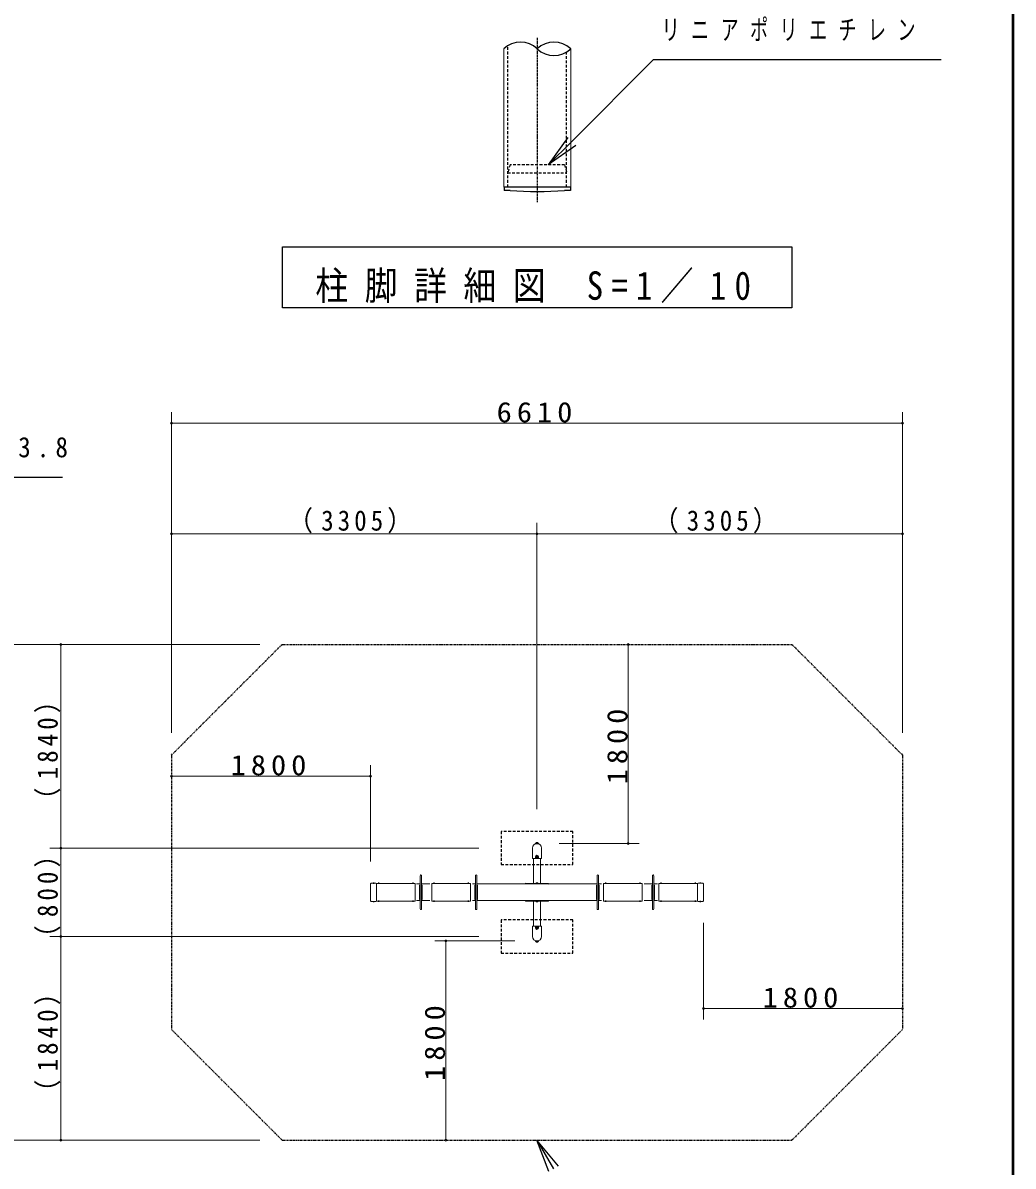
# Model space of a CAD drawing. Units: millimetres at full size, with parts at other scales. Extents: x -7816 to 0, y -1239 to 5340.
# Drawn here: x -1791 to 0, y 1073 to 3140 of the extents above; entities that cross this region are included whole.
import ezdxf

# ---------------------------------------------------------------- set-up
doc = ezdxf.new("R2010")
doc.units = ezdxf.units.MM
for name, pattern in [('USER2', [6, 3, -1, 1, -1]), ('USER3', [8, 3, -1, 1, -1, 1, -1]), ('USER4', [8, 5, -3])]:
    doc.linetypes.add(name, pattern=pattern)
for name, color, linetype, lineweight in [('A3図枠', 7, 'Continuous', 25), ('線', 2, 'Continuous', 25), ('補助', 2, 'Continuous', 13)]:
    doc.layers.add(name, color=color, linetype=linetype, lineweight=lineweight)
doc.styles.add('ＭＳ ゴシック', font='')
doc.styles.get('ＭＳ ゴシック').set_extended_font_data('MS Gothic')

# ---------------------------------------------------------------- blocks, each defined once
blk = doc.blocks.new('dimension_origin')
at = {"color": 0, "linetype": 'Continuous', "lineweight": -2}
blk.add_circle((0, 0), 1.25, dxfattribs=at)

msp = doc.modelspace()

# ---------------------------------------------------------------- linework, layer by layer
at = {"layer": 'A3図枠', "lineweight": 50}
msp.add_line((0, 0), (0, 5340), dxfattribs=at)
at = {"layer": '線', "color": 20, "linetype": 'USER2'}
msp.add_line((-860.545, 3112.737), (-860.545, 2814.737), dxfattribs=at)
at = {"layer": '線', "color": 7, "lineweight": 13}
for p, q in [((-921.045, 2842.737), (-921.045, 3092.737)), ((-800.045, 2842.737), (-800.045, 3092.737)), ((-800.045, 2842.737), (-921.045, 2842.737)), ((-864, 1655.616), (-864, 1656.209)), ((-858.2, 1656.409), (-863.8, 1656.409)), ((-858, 1655.616), (-858, 1656.209)), ((-869, 1629.3), (-869, 1648)), ((-853, 1629.3), (-853, 1648)), ((-868.7, 1629), (-853.3, 1629)), ((-867.05, 1629), (-867.05, 1584.2)), ((-864, 1629), (-864, 1632)), ((-858, 1629), (-858, 1632)), ((-854.95, 1629), (-854.95, 1584.2)), ((-1072.3, 1598), (-1072.3, 1538)), ((-1069.7, 1598), (-1069.7, 1538)), ((-972.3, 1598), (-972.3, 1538)), ((-969.7, 1598), (-969.7, 1538)), ((-752.3, 1598), (-752.3, 1538)), ((-749.7, 1598), (-749.7, 1538)), ((-652.3, 1598), (-652.3, 1538)), ((-649.7, 1598), (-649.7, 1538)), ((-1162, 1583.4), (-1162, 1552.6)), ((-1161, 1584.4), (-1152.2, 1584.4)), ((-1151.2, 1584), (-1081.2, 1584)), ((-1151.2, 1552), (-1151.2, 1584)), ((-1151.2, 1583.4), (-1151.2, 1552.6)), ((-1081.2, 1552), (-1081.2, 1584)), ((-1078.612, 1583), (-1072.3, 1583)), ((-1073.5, 1580.7), (-1073.2, 1581)), ((-1073.5, 1580.7), (-1073.5, 1555.3)), ((-1072.3, 1581), (-1073.2, 1581)), ((-1069.7, 1583), (-1055.037, 1583)), ((-1068.8, 1581), (-1069.7, 1581)), ((-1068.8, 1581), (-1068.5, 1580.7)), ((-1068.5, 1580.7), (-1068.5, 1555.3)), ((-1051.2, 1584), (-981.2, 1584)), ((-1051.2, 1552), (-1051.2, 1584)), ((-981.2, 1552), (-981.2, 1584)), ((-977.86, 1583), (-972.3, 1583)), ((-973.5, 1580.7), (-973.2, 1581)), ((-973.5, 1580.7), (-973.5, 1555.3)), ((-972.3, 1581), (-973.2, 1581)), ((-969.7, 1583), (-752.3, 1583)), ((-968.8, 1581), (-969.7, 1581)), ((-968.8, 1581), (-968.5, 1580.7)), ((-968.5, 1580.7), (-968.5, 1555.3)), ((-881, 1584.2), (-881, 1583)), ((-841, 1584.2), (-881, 1584.2)), ((-881, 1583), (-841, 1583)), ((-862.6, 1584.8), (-862.4, 1585)), ((-862.6, 1584.2), (-862.6, 1584.8)), ((-862.4, 1585), (-859.6, 1585)), ((-859.4, 1584.8), (-859.6, 1585)), ((-859.4, 1584.2), (-859.4, 1584.8)), ((-841, 1583), (-841, 1584.2)), ((-753.5, 1580.7), (-753.2, 1581)), ((-753.5, 1580.7), (-753.5, 1555.3)), ((-752.3, 1581), (-753.2, 1581)), ((-749.7, 1583), (-744.14, 1583)), ((-748.8, 1581), (-749.7, 1581)), ((-748.8, 1581), (-748.5, 1580.7)), ((-748.5, 1580.7), (-748.5, 1555.3)), ((-740.8, 1584), (-670.8, 1584)), ((-740.8, 1552), (-740.8, 1584)), ((-670.8, 1552), (-670.8, 1584)), ((-666.963, 1583), (-652.3, 1583)), ((-653.5, 1580.7), (-653.2, 1581)), ((-653.5, 1580.7), (-653.5, 1555.3)), ((-652.3, 1581), (-653.2, 1581)), ((-649.7, 1583), (-643.388, 1583)), ((-648.8, 1581), (-649.7, 1581)), ((-648.8, 1581), (-648.5, 1580.7)), ((-648.5, 1580.7), (-648.5, 1555.3)), ((-640.8, 1584), (-570.8, 1584)), ((-640.8, 1552), (-640.8, 1584)), ((-570.8, 1552), (-570.8, 1584)), ((-570.8, 1583.4), (-570.8, 1552.6)), ((-561, 1584.4), (-569.8, 1584.4)), ((-560, 1583.4), (-560, 1552.6)), ((-1161, 1551.6), (-1152.2, 1551.6)), ((-1151.2, 1552), (-1081.2, 1552)), ((-1078.612, 1553), (-1072.3, 1553)), ((-1073.5, 1555.3), (-1073.2, 1555)), ((-1073.2, 1555), (-1072.3, 1555)), ((-1069.7, 1555), (-1068.8, 1555)), ((-1069.7, 1553), (-1055.037, 1553)), ((-1068.5, 1555.3), (-1068.8, 1555)), ((-1051.2, 1552), (-981.2, 1552)), ((-977.86, 1553), (-972.3, 1553)), ((-973.5, 1555.3), (-973.2, 1555)), ((-973.2, 1555), (-972.3, 1555)), ((-969.7, 1555), (-968.8, 1555)), ((-969.7, 1553), (-752.3, 1553)), ((-968.5, 1555.3), (-968.8, 1555)), ((-881, 1553), (-881, 1551.8)), ((-841, 1553), (-881, 1553)), ((-881, 1551.8), (-841, 1551.8)), ((-867.05, 1551.8), (-867.05, 1507)), ((-862.6, 1551.2), (-862.6, 1551.8)), ((-862.4, 1551), (-862.6, 1551.2)), ((-862.4, 1551), (-859.6, 1551)), ((-859.6, 1551), (-859.4, 1551.2)), ((-859.4, 1551.2), (-859.4, 1551.8)), ((-854.95, 1551.8), (-854.95, 1507)), ((-841, 1551.8), (-841, 1553)), ((-753.5, 1555.3), (-753.2, 1555)), ((-753.2, 1555), (-752.3, 1555)), ((-749.7, 1555), (-748.8, 1555)), ((-749.7, 1553), (-744.14, 1553)), ((-748.5, 1555.3), (-748.8, 1555)), ((-740.8, 1552), (-670.8, 1552)), ((-666.963, 1553), (-652.3, 1553)), ((-653.5, 1555.3), (-653.2, 1555)), ((-653.2, 1555), (-652.3, 1555)), ((-649.7, 1555), (-648.8, 1555)), ((-649.7, 1553), (-643.388, 1553)), ((-648.5, 1555.3), (-648.8, 1555)), ((-640.8, 1552), (-570.8, 1552)), ((-561, 1551.6), (-569.8, 1551.6)), ((-869, 1506.7), (-869, 1488)), ((-853.3, 1507), (-868.7, 1507)), ((-864, 1507), (-864, 1504)), ((-858, 1507), (-858, 1504)), ((-853, 1506.7), (-853, 1488)), ((-864, 1480.384), (-864, 1479.791)), ((-863.8, 1479.591), (-858.2, 1479.591)), ((-858, 1480.384), (-858, 1479.791))]:
    msp.add_line(p, q, dxfattribs=at)
at = {"layer": '線', "color": 4, "linetype": 'USER4'}
for p, q in [((-913.445, 2842.737), (-913.445, 3098.592)), ((-807.645, 2842.737), (-807.645, 3086.881)), ((-909.795, 2882.737), (-913.845, 2868.737)), ((-811.295, 2882.737), (-909.795, 2882.737)), ((-811.295, 2882.737), (-807.245, 2868.737)), ((-913.845, 2868.737), (-807.245, 2868.737)), ((-862.64, 1584.2), (-862.64, 1583)), ((-859.36, 1584.2), (-859.36, 1583)), ((-862.64, 1553), (-862.64, 1551.8)), ((-859.36, 1553), (-859.36, 1551.8))]:
    msp.add_line(p, q, dxfattribs=at)
at = {"layer": '線'}
for p, q in [((-800.545, 2842.737), (-920.545, 2842.737)), ((-920.545, 2842.737), (-920.545, 2836.737)), ((-909.795, 2836.737), (-920.545, 2836.737)), ((-800.545, 2836.737), (-811.295, 2836.737)), ((-800.545, 2842.737), (-800.545, 2836.737)), ((-863.4, 1656.909), (-858.6, 1656.909)), ((-863.4, 1656.409), (-863.4, 1656.909)), ((-863.4, 1656.409), (-858.6, 1656.409)), ((-863.1, 1657.109), (-863.1, 1656.909)), ((-863.1, 1657.109), (-858.9, 1657.109)), ((-863.1, 1656.909), (-858.9, 1656.909)), ((-862, 1658.069), (-860, 1658.069)), ((-858.9, 1657.109), (-858.9, 1656.909)), ((-858.6, 1656.909), (-858.6, 1656.409)), ((-1157.15, 1584.5), (-1157.15, 1584.26)), ((-1157.15, 1584.5), (-1155.25, 1584.5)), ((-1155.25, 1584.5), (-1155.25, 1584.26)), ((-1148.15, 1584.24), (-1148.15, 1584)), ((-1146.25, 1584.24), (-1148.15, 1584.24)), ((-1146.25, 1584), (-1148.15, 1584)), ((-1146.25, 1584.24), (-1146.25, 1584)), ((-1086.15, 1584.24), (-1086.15, 1584)), ((-1084.25, 1584.24), (-1086.15, 1584.24)), ((-1084.25, 1584), (-1086.15, 1584)), ((-1084.25, 1584.24), (-1084.25, 1584)), ((-1048.15, 1584.24), (-1048.15, 1584)), ((-1046.25, 1584.24), (-1048.15, 1584.24)), ((-1046.25, 1584), (-1048.15, 1584)), ((-1046.25, 1584.24), (-1046.25, 1584)), ((-986.15, 1584.24), (-986.15, 1584)), ((-984.25, 1584.24), (-986.15, 1584.24)), ((-984.25, 1584), (-986.15, 1584)), ((-984.25, 1584.24), (-984.25, 1584)), ((-881, 1584.2), (-882.2, 1583)), ((-862.6, 1584.8), (-859.4, 1584.8)), ((-841, 1584.2), (-839.8, 1583)), ((-737.75, 1584.24), (-737.75, 1584)), ((-735.85, 1584.24), (-737.75, 1584.24)), ((-735.85, 1584), (-737.75, 1584)), ((-735.85, 1584.24), (-735.85, 1584)), ((-675.75, 1584.24), (-675.75, 1584)), ((-673.85, 1584.24), (-675.75, 1584.24)), ((-673.85, 1584), (-675.75, 1584)), ((-673.85, 1584.24), (-673.85, 1584)), ((-637.75, 1584.24), (-637.75, 1584)), ((-635.85, 1584.24), (-637.75, 1584.24)), ((-635.85, 1584), (-637.75, 1584)), ((-635.85, 1584.24), (-635.85, 1584)), ((-575.75, 1584.24), (-575.75, 1584)), ((-573.85, 1584.24), (-575.75, 1584.24)), ((-573.85, 1584), (-575.75, 1584)), ((-573.85, 1584.24), (-573.85, 1584)), ((-566.75, 1584.5), (-566.75, 1584.26)), ((-564.85, 1584.5), (-566.75, 1584.5)), ((-564.85, 1584.5), (-564.85, 1584.26)), ((-1157.15, 1551.5), (-1157.15, 1551.74)), ((-1157.15, 1551.5), (-1155.25, 1551.5)), ((-1155.25, 1551.5), (-1155.25, 1551.74)), ((-1148.15, 1551.76), (-1148.15, 1552)), ((-1146.25, 1552), (-1148.15, 1552)), ((-1146.25, 1551.76), (-1148.15, 1551.76)), ((-1146.25, 1551.76), (-1146.25, 1552)), ((-1086.15, 1551.76), (-1086.15, 1552)), ((-1084.25, 1552), (-1086.15, 1552)), ((-1084.25, 1551.76), (-1086.15, 1551.76)), ((-1084.25, 1551.76), (-1084.25, 1552)), ((-1048.15, 1551.76), (-1048.15, 1552)), ((-1046.25, 1552), (-1048.15, 1552)), ((-1046.25, 1551.76), (-1048.15, 1551.76)), ((-1046.25, 1551.76), (-1046.25, 1552)), ((-986.15, 1551.76), (-986.15, 1552)), ((-984.25, 1552), (-986.15, 1552)), ((-984.25, 1551.76), (-986.15, 1551.76)), ((-984.25, 1551.76), (-984.25, 1552)), ((-881, 1551.8), (-882.2, 1553)), ((-862.6, 1551.2), (-859.4, 1551.2)), ((-841, 1551.8), (-839.8, 1553)), ((-737.75, 1551.76), (-737.75, 1552)), ((-735.85, 1552), (-737.75, 1552)), ((-735.85, 1551.76), (-737.75, 1551.76)), ((-735.85, 1551.76), (-735.85, 1552)), ((-675.75, 1551.76), (-675.75, 1552)), ((-673.85, 1552), (-675.75, 1552)), ((-673.85, 1551.76), (-675.75, 1551.76)), ((-673.85, 1551.76), (-673.85, 1552)), ((-637.75, 1551.76), (-637.75, 1552)), ((-635.85, 1552), (-637.75, 1552)), ((-635.85, 1551.76), (-637.75, 1551.76)), ((-635.85, 1551.76), (-635.85, 1552)), ((-575.75, 1551.76), (-575.75, 1552)), ((-573.85, 1552), (-575.75, 1552)), ((-573.85, 1551.76), (-575.75, 1551.76)), ((-573.85, 1551.76), (-573.85, 1552)), ((-566.75, 1551.5), (-566.75, 1551.74)), ((-564.85, 1551.5), (-566.75, 1551.5)), ((-564.85, 1551.5), (-564.85, 1551.74)), ((-863.4, 1479.091), (-863.4, 1479.591)), ((-858.6, 1479.591), (-863.4, 1479.591)), ((-858.6, 1479.091), (-863.4, 1479.091)), ((-863.1, 1478.891), (-863.1, 1479.091)), ((-858.9, 1479.091), (-863.1, 1479.091)), ((-858.9, 1478.891), (-863.1, 1478.891)), ((-860, 1477.931), (-862, 1477.931)), ((-858.9, 1478.891), (-858.9, 1479.091)), ((-858.6, 1479.591), (-858.6, 1479.091))]:
    msp.add_line(p, q, dxfattribs=at)
at = {"layer": '線', "linetype": 'USER3'}
for p, q in [((-1522, 1816), (-1322, 2016)), ((-1322, 2016), (-400, 2016)), ((-400, 2016), (-200, 1816)), ((-1522, 1816), (-1522, 1320)), ((-200, 1816), (-200, 1320)), ((-1322, 1120), (-1522, 1320)), ((-200, 1320), (-400, 1120)), ((-1322, 1120), (-400, 1120))]:
    msp.add_line(p, q, dxfattribs=at)
at = {"layer": '線', "color": 4, "linetype": 'USER4'}
for points in [[(-926, 1618), (-796, 1618), (-796, 1678), (-926, 1678)], [(-926, 1458), (-796, 1458), (-796, 1518), (-926, 1518)]]:
    msp.add_lwpolyline(points, close=True, dxfattribs=at)
at = {"layer": '線'}
for points in [[(-861.462, 1632.8), (-861.924, 1632), (-861.462, 1631.2), (-860.538, 1631.2), (-860.076, 1632), (-860.538, 1632.8)], [(-860.538, 1503.2), (-860.076, 1504), (-860.538, 1504.8), (-861.462, 1504.8), (-861.924, 1504), (-861.462, 1503.2)]]:
    msp.add_lwpolyline(points, close=True, dxfattribs=at)
for centre, radius in [((-861, 1632), 2.4), ((-861, 1632), 2.1), ((-861, 1632), 1), ((-861, 1504), 2.4), ((-861, 1504), 2.1), ((-861, 1504), 1)]:
    msp.add_circle(centre, radius, dxfattribs=at)
for centre, radius, start, end in [((-890.795, 3061.334), 43.603, 46.07099, 133.92901), ((-830.295, 3061.334), 43.603, 46.07099, 133.92901), ((-830.295, 3124.139), 43.603, 226.07099, 313.92901), ((-860.545, 3442.127), 607.391, 265.34909, 274.65091), ((-861, 1655.813), 2.468, 113.90552, 148.31866), ((-861, 1655.813), 2.468, 31.68134, 66.09448), ((-1156.2, 1573.239), 11.301, 85.17794, 94.82206), ((-1147.2, 1572.979), 11.301, 85.17794, 94.82206), ((-1085.2, 1572.979), 11.301, 85.17794, 94.82206), ((-1047.2, 1572.979), 11.301, 85.17794, 94.82206), ((-985.2, 1572.979), 11.301, 85.17794, 94.82206), ((-736.8, 1572.979), 11.301, 85.17794, 94.82206), ((-674.8, 1572.979), 11.301, 85.17794, 94.82206), ((-636.8, 1572.979), 11.301, 85.17794, 94.82206), ((-574.8, 1572.979), 11.301, 85.17794, 94.82206), ((-565.8, 1573.239), 11.301, 85.17794, 94.82206), ((-1156.2, 1562.761), 11.301, 265.17794, 274.82206), ((-1147.2, 1563.021), 11.301, 265.17794, 274.82206), ((-1085.2, 1563.021), 11.301, 265.17794, 274.82206), ((-1047.2, 1563.021), 11.301, 265.17794, 274.82206), ((-985.2, 1563.021), 11.301, 265.17794, 274.82206), ((-736.8, 1563.021), 11.301, 265.17794, 274.82206), ((-674.8, 1563.021), 11.301, 265.17794, 274.82206), ((-636.8, 1563.021), 11.301, 265.17794, 274.82206), ((-574.8, 1563.021), 11.301, 265.17794, 274.82206), ((-565.8, 1562.761), 11.301, 265.17794, 274.82206), ((-861, 1480.187), 2.468, 211.68134, 246.09448), ((-861, 1480.187), 2.468, 293.90552, 328.31866)]:
    msp.add_arc(centre, radius, start, end, dxfattribs=at)
at = {"layer": '線', "color": 7, "lineweight": 13}
for centre, radius, start, end in [((-861, 1648), 8, 0, 180), ((-864.3, 1655.616), 0.3, 293.73074, 0), ((-863.8, 1656.209), 0.2, 90, 180), ((-858.2, 1656.209), 0.2, 0, 90), ((-857.7, 1655.616), 0.3, 180, 246.26926), ((-861, 1632), 3, 0, 180), ((-868.7, 1629.3), 0.3, 180, 270), ((-853.3, 1629.3), 0.3, 270, 0), ((-1071, 1598), 1.3, 0, 180), ((-971, 1598), 1.3, 0, 180), ((-751, 1598), 1.3, 0, 180), ((-651, 1598), 1.3, 0, 180), ((-1161, 1583.4), 1, 90, 180), ((-1152.2, 1583.4), 1, 0, 90), ((-569.8, 1583.4), 1, 90, 180), ((-561, 1583.4), 1, 0, 90), ((-1161, 1552.6), 1, 180, 270), ((-1152.2, 1552.6), 1, 270, 0), ((-569.8, 1552.6), 1, 180, 270), ((-561, 1552.6), 1, 270, 0), ((-1071, 1538), 1.3, 180, 0), ((-971, 1538), 1.3, 180, 0), ((-751, 1538), 1.3, 180, 0), ((-651, 1538), 1.3, 180, 0), ((-868.7, 1506.7), 0.3, 90, 180), ((-861, 1488), 8, 180, 0), ((-861, 1504), 3, 180, 0), ((-853.3, 1506.7), 0.3, 0, 90), ((-864.3, 1480.384), 0.3, 0, 66.26926), ((-863.8, 1479.791), 0.2, 180, 270), ((-858.2, 1479.791), 0.2, 270, 0), ((-857.7, 1480.384), 0.3, 113.73074, 180)]:
    msp.add_arc(centre, radius, start, end, dxfattribs=at)
at = {"layer": '補助', "lineweight": 25}
for p, q in [((-798.118, 2925.163), (-650.045, 3073.237)), ((-650.045, 3073.237), (-630.045, 3073.237)), ((-630.045, 3073.237), (-129.993, 3073.237)), ((-805.189, 2932.234), (-840.545, 2882.737)), ((-840.545, 2882.737), (-798.118, 2925.163)), ((-791.047, 2918.092), (-840.545, 2882.737)), ((-2046.716, 2318.534), (-1718.807, 2318.534)), ((-839.66, 1063.038), (-861, 1120)), ((-822.34, 1073.038), (-861, 1120)), ((-861, 1120), (-831, 1068.038))]:
    msp.add_line(p, q, dxfattribs=at)
at = {"layer": '補助'}
for p, q in [((-1522, 1856), (-1522, 2436)), ((-200, 1856), (-200, 2436)), ((-1522, 2416), (-200, 2416)), ((-1522, 1856), (-1522, 2236)), ((-861, 1718), (-861, 2236)), ((-861, 1718), (-861, 2236)), ((-200, 1856), (-200, 2236)), ((-1522, 2216), (-861, 2216)), ((-861, 2216), (-200, 2216)), ((-1362, 2016), (-1942, 2016)), ((-1362, 2016), (-1742, 2016)), ((-1722, 1648), (-1722, 2016)), ((-696, 2016), (-696, 1656)), ((-1162, 1623.4), (-1162, 1798)), ((-1522, 1778), (-1162, 1778)), ((-821, 1656), (-676, 1656)), ((-966, 1648), (-1742, 1648)), ((-966, 1648), (-1742, 1648)), ((-1722, 1488), (-1722, 1648)), ((-882.2, 1583), (-881, 1583)), ((-882, 1583), (-882, 1583.2)), ((-881.7, 1583.5), (-881, 1583.5)), ((-881.5, 1583), (-881.5, 1583.7)), ((-881.2, 1584), (-881, 1584)), ((-881, 1583), (-881, 1584.2)), ((-841, 1584), (-840.8, 1584)), ((-841, 1583.5), (-840.3, 1583.5)), ((-841, 1583), (-839.8, 1583)), ((-840.5, 1583), (-840.5, 1583.7)), ((-840, 1583), (-840, 1583.2)), ((-882.2, 1553), (-881, 1553)), ((-882, 1552.8), (-882, 1553)), ((-881.7, 1552.5), (-881, 1552.5)), ((-881.5, 1552.3), (-881.5, 1553)), ((-881.2, 1552), (-881, 1552)), ((-881, 1551.8), (-881, 1553)), ((-841, 1553), (-839.8, 1553)), ((-841, 1552.5), (-840.3, 1552.5)), ((-841, 1552), (-840.8, 1552)), ((-840.5, 1552.3), (-840.5, 1553)), ((-840, 1552.8), (-840, 1553)), ((-560, 1512.6), (-560, 1338)), ((-966, 1488), (-1742, 1488)), ((-966, 1488), (-1742, 1488)), ((-1722, 1120), (-1722, 1488)), ((-901, 1480), (-1046, 1480)), ((-1026, 1120), (-1026, 1480)), ((-200, 1358), (-560, 1358)), ((-1362, 1120), (-1942, 1120)), ((-1362, 1120), (-1742, 1120))]:
    msp.add_line(p, q, dxfattribs=at)
at = {"layer": '補助', "lineweight": 25}
msp.add_lwpolyline([(-1321.089, 2734.737), (-400, 2734.737), (-400, 2624.738), (-1321.089, 2624.738)], close=True, dxfattribs=at)

# ---------------------------------------------------------------- block references
at = {"layer": '補助', "xscale": 1.33, "yscale": 1.33}
for p in [(-1522, 2416), (-1522, 2216), (-861, 2216), (-1522, 1778), (-560, 1358)]:
    msp.add_blockref('dimension_origin', p, dxfattribs=at)
for p, rotation in [((-200, 2416), 180), ((-861, 2216), 180), ((-200, 2216), 180), ((-1722, 2016), 270), ((-696, 2016), 270), ((-1162, 1778), 180), ((-696, 1656), 90), ((-1722, 1648), 90), ((-1722, 1648), 270), ((-1722, 1488), 90), ((-1722, 1488), 270), ((-1026, 1480), 270), ((-200, 1358), 180), ((-1722, 1120), 90), ((-1026, 1120), 90)]:
    msp.add_blockref('dimension_origin', p, dxfattribs=dict(at, rotation=rotation))

# ---------------------------------------------------------------- texts
at = {"layer": '補助', "style": 'ＭＳ ゴシック'}
for s, insert, char_height, attachment_point in [('\\T1.64;\\W0.65;リニアポリエチレン', (-635.545, 3145.737), 36.66, 1), ('\\T1.5;\\W0.85;柱脚詳細図\\~S=1／10', (-860.545, 2633.071), 51.32, 8), ('\\T1.33;\\W1.1;6610', (-861, 2417), 36.66, 8), ('\\T1.5;\\W0.9;φ60.5×3.8', (-2052.216, 2391.034), 36.66, 1), ('\\T1.33;\\W0.9;（3305）', (-1191.5, 2217), 36.66, 8), ('\\T1.33;\\W0.9;（3305）', (-530.5, 2217), 36.66, 8), ('\\T1.33;\\W1.1;1800', (-1342, 1779), 36.66, 8), ('\\T1.33;\\W1.1;1800', (-380, 1359), 36.66, 8)]:
    msp.add_mtext(s, dxfattribs=dict(at, insert=insert, char_height=char_height, attachment_point=attachment_point))
at = {"layer": '補助', "char_height": 36.66, "attachment_point": 8, "rotation": 90, "style": 'ＭＳ ゴシック'}
for s, insert in [('\\T1.33;\\W0.9;（1840）', (-1723, 1832)), ('\\T1.33;\\W1.1;1800', (-697, 1836)), ('\\T1.33;\\W0.9;（800）', (-1723, 1568)), ('\\T1.33;\\W0.9;（1840）', (-1723, 1304)), ('\\T1.33;\\W1.1;1800', (-1027, 1300))]:
    msp.add_mtext(s, dxfattribs=dict(at, insert=insert))

doc.saveas('drawing.dxf')
